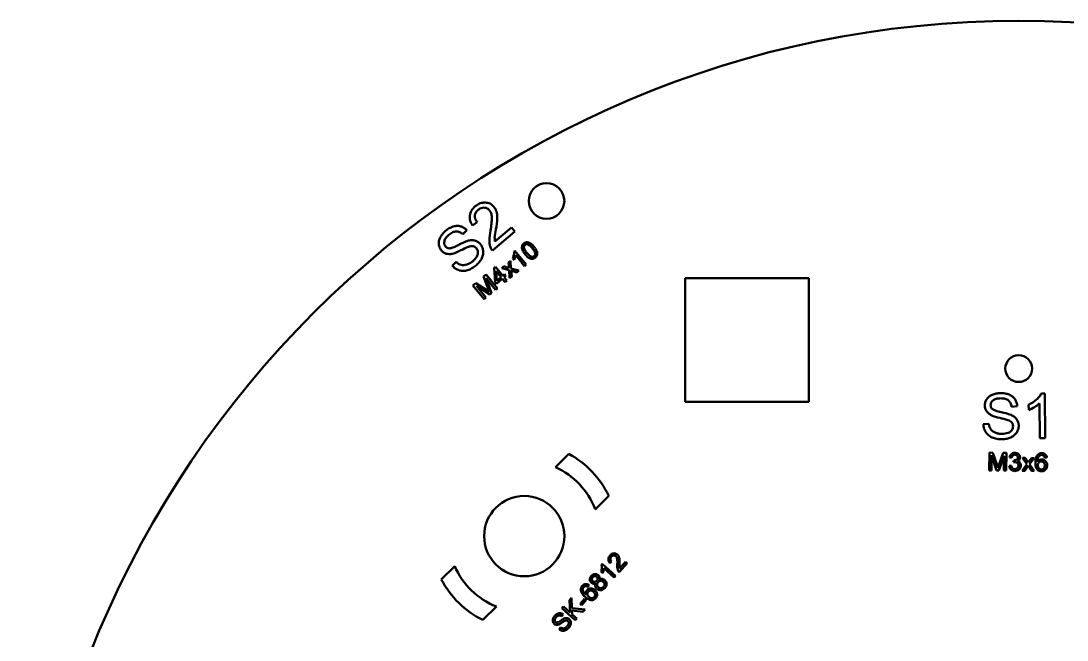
# Model space of a CAD drawing. Header units: millimetres. Extents: x 104 to 328, y 43 to 267.
# Drawn here: x 103.8 to 221.2, y 197.6 to 267 of the extents above; entities that cross this region are included whole.
import ezdxf

# ---------------------------------------------------------------- set-up
doc = ezdxf.new("R2010")
doc.units = ezdxf.units.MM
doc.header["$LTSCALE"] = 0.75
doc.layers.add('Visible', color=7, linetype='Continuous', lineweight=50)

msp = doc.modelspace()

# ---------------------------------------------------------------- linework, layer by layer
at = {"layer": 'Visible'}
for p, q in [((155.04, 244.45), (154.51, 244.09)), ((153.86, 243.55), (153.41, 243.11)), ((159.26, 243.43), (156.74, 241.29)), ((157.01, 242.29), (158.88, 243.88)), ((158.88, 243.88), (159.26, 243.43)), ((159.15, 241.15), (159.27, 241.25)), ((159.27, 241.25), (160.54, 239.7)), ((160.35, 239.54), (159.36, 240.75)), ((152.23, 239.56), (152.67, 240.01)), ((158.55, 239.94), (158.77, 240.12)), ((158.58, 239.52), (158.55, 239.94)), ((158.77, 240.12), (158.82, 239.28)), ((159.17, 240.21), (159.02, 240.4)), ((160.54, 239.7), (160.35, 239.54)), ((155.75, 238.35), (156.03, 238.58)), ((156.03, 238.58), (157.29, 237.03)), ((156.92, 239.32), (157.08, 239.44)), ((157.04, 237.73), (156.92, 239.32)), ((157.08, 239.44), (157.9, 238.44)), ((157.14, 238.98), (157.22, 237.89)), ((157.71, 238.28), (157.14, 238.98)), ((157.79, 239.31), (158.02, 239.51)), ((158.61, 239.08), (157.79, 239.31)), ((157.9, 238.44), (158.11, 238.61)), ((158.02, 239.51), (158.41, 239.38)), ((158.25, 238.44), (158.04, 238.27)), ((158.11, 238.61), (158.25, 238.44)), ((158.67, 238.17), (158.61, 239.08)), ((158.82, 239.28), (159.72, 239.03)), ((158.84, 239.04), (158.9, 238.35)), ((158.97, 238.99), (158.84, 239.04)), ((159.49, 238.83), (158.97, 238.99)), ((159.72, 239.03), (159.49, 238.83)), ((154.55, 237.37), (154.86, 237.62)), ((155.82, 235.82), (154.55, 237.37)), ((154.86, 237.62), (156.12, 236.83)), ((154.94, 237.3), (156.01, 235.99)), ((156.46, 236.35), (154.94, 237.3)), ((156.26, 236.97), (155.75, 238.35)), ((156.03, 238.17), (156.65, 236.5)), ((157.1, 236.87), (156.03, 238.17)), ((157.18, 237.56), (157.04, 237.73)), ((157.85, 238.11), (157.18, 237.56)), ((157.22, 237.89), (157.71, 238.28)), ((158.16, 237.74), (157.85, 238.11)), ((158.04, 238.27), (158.35, 237.9)), ((158.35, 237.9), (158.16, 237.74)), ((158.9, 238.35), (158.67, 238.17)), ((178.36, 238.19), (192.26, 238.19)), ((178.36, 224.29), (178.36, 238.19)), ((192.26, 238.19), (192.26, 224.29)), ((156.65, 236.5), (156.46, 236.35)), ((157.29, 237.03), (157.1, 236.87)), ((156.01, 235.99), (155.82, 235.82)), ((218.36, 225.24), (218.76, 225.25)), ((218.76, 225.25), (218.79, 220.23)), ((192.26, 224.29), (178.36, 224.29)), ((215.65, 223.8), (215.02, 223.75)), ((216.93, 223.39), (216.92, 223.98)), ((218.18, 220.22), (218.15, 224.13)), ((211.83, 221.79), (212.46, 221.85)), ((218.79, 220.23), (218.18, 220.22)), ((163.81, 216.99), (165.32, 218.47)), ((212.5, 216.61), (212.52, 218.61)), ((212.52, 218.61), (212.92, 218.6)), ((212.92, 218.6), (213.38, 217.18)), ((213.58, 217.2), (214.07, 218.59)), ((214.07, 218.59), (214.43, 218.59)), ((214.43, 218.59), (214.41, 216.59)), ((212.77, 218.31), (212.75, 216.6)), ((213.33, 216.6), (212.77, 218.31)), ((214.17, 218.26), (213.57, 216.59)), ((214.15, 216.59), (214.17, 218.26)), ((215.02, 218.02), (214.78, 218.07)), ((215.23, 217.52), (215.26, 217.74)), ((216.19, 216.57), (216.73, 217.31)), ((216.25, 218.01), (216.55, 218.01)), ((216.73, 217.31), (216.25, 218.01)), ((216.55, 218.01), (216.77, 217.67)), ((216.98, 217.66), (217.23, 218)), ((217.53, 218), (217.02, 217.32)), ((217.02, 217.32), (217.55, 216.55)), ((217.23, 218), (217.53, 218)), ((218.98, 218.04), (218.73, 218.03)), ((212.75, 216.6), (212.5, 216.61)), ((213.57, 216.59), (213.33, 216.6)), ((214.41, 216.59), (214.15, 216.59)), ((214.74, 217.11), (214.99, 217.14)), ((216.49, 216.56), (216.19, 216.57)), ((216.88, 217.13), (216.49, 216.56)), ((216.95, 217.01), (216.88, 217.13)), ((217.25, 216.55), (216.95, 217.01)), ((217.55, 216.55), (217.25, 216.55)), ((169.79, 213.75), (168.26, 212.24)), ((151, 204.38), (152.51, 205.87)), ((168.97, 206.01), (169.07, 206.12)), ((169.07, 206.12), (170.56, 204.77)), ((170.39, 204.59), (169.24, 205.64)), ((170.12, 206.38), (169.93, 206.21)), ((171.85, 206.19), (170.96, 205.21)), ((171.02, 205.62), (171.68, 206.35)), ((171.68, 206.35), (171.85, 206.19)), ((169.12, 205.08), (168.95, 205.24)), ((170.56, 204.77), (170.39, 204.59)), ((167.58, 203.75), (167.43, 203.55)), ((165.39, 202.07), (165.63, 202.33)), ((165.45, 200.66), (165.39, 202.07)), ((165.63, 202.33), (165.66, 201.17)), ((166.57, 201.65), (167.08, 202.21)), ((167.26, 202.04), (166.75, 201.49)), ((167.08, 202.21), (167.26, 202.04)), ((157.18, 201.34), (155.65, 199.83)), ((164.54, 201.14), (164.72, 201.33)), ((166.02, 199.79), (164.54, 201.14)), ((164.72, 201.33), (165.45, 200.66)), ((165.66, 201.17), (167.13, 201.01)), ((165.67, 200.91), (165.69, 200.45)), ((166.9, 200.75), (165.67, 200.91)), ((166.75, 201.49), (166.57, 201.65)), ((167.13, 201.01), (166.9, 200.75)), ((164.68, 200.45), (164.52, 200.25)), ((165.69, 200.45), (166.2, 199.98)), ((166.2, 199.98), (166.02, 199.79)), ((164.24, 198.79), (164.39, 198.99))]:
    msp.add_line(p, q, dxfattribs=at)
msp.add_circle((215.81, 155.04), 112, dxfattribs=at)
at = {"layer": 'Visible', "extrusion": (0, 0, -1)}
for centre, radius in [((-162.81, 246.84), 2), ((-215.81, 228.03), 1.5), ((-160.31, 209.24), 4.5)]:
    msp.add_circle(centre, radius, dxfattribs=at)
at = {"layer": 'Visible'}
for centre, radius, start, end in [((149.86, 244.96), 6.81, 347.7989, 0.6847), ((147.36, 245.45), 9.93, 349.5554, 357.018), ((162.73, 242.28), 6.33, 168.6816, 178.6824), ((167.62, 241.69), 10.68, 169.4004, 174.4913), ((156.13, 236.14), 6.6, 109.2919, 119.3053), ((159.01, 242.59), 2.02, 176.4419, 188.4307), ((159.85, 240.47), 1.98, 37.8905, 51.6925), ((151, 245.29), 4.55, 286.0525, 298.8576), ((157.34, 233.54), 8.8, 112.0458, 118.0584), ((157.68, 241.04), 1.48, 334.103, 350.7691), ((158.1, 240.93), 1.27, 338.8726, 351.8847), ((157.73, 241.03), 1.65, 330.4814, 340.5014), ((157.14, 235.36), 4.22, 69.9287, 72.5243), ((163.51, 239.82), 4.95, 183.5317, 185.7803), ((148.26, 224.33), 14.76, 56.6262, 57.8336), ((169.22, 241.77), 13.82, 200.2889, 201.6899), ((215.35, 227.34), 3.71, 295.124, 311.7901), ((212.62, 216.66), 6.6, 69.2919, 79.3053), ((215.42, 227.22), 4.12, 291.5025, 301.5223), ((215.99, 226.46), 3.17, 299.8935, 312.9056), ((214.57, 226.96), 4.55, 246.0525, 258.8576), ((211.87, 213.89), 8.8, 72.0458, 78.0584), ((215.42, 216.84), 0.705, 91.155, 105.4463), ((215.31, 218.11), 0.375, 262.3774, 268.4341), ((213.21, 215.4), 4.22, 29.9287, 32.5243), ((220.96, 214.72), 4.95, 143.5318, 145.7801), ((160.31, 209.24), 8.5, 20.6965, 65.6687), ((199.32, 212.66), 14.76, 16.6262, 17.8336), ((226.58, 212.54), 13.81, 160.2889, 161.6899), ((168.04, 206.32), 2.72, 355.0868, 7.9722), ((167.03, 206.39), 3.97, 356.8434, 4.3054), ((160.31, 209.24), 8.5, 203.398, 248.3701), ((167.53, 205.69), 1.48, 342.4119, 359.0776), ((167.97, 205.64), 1.27, 347.1812, 0.1936), ((173.28, 205.91), 2.53, 175.9694, 185.9698), ((175.26, 205.92), 4.27, 176.688, 181.779), ((171.79, 205.84), 0.808, 183.7298, 195.7181), ((167.59, 205.68), 1.65, 338.7904, 348.8098), ((165.96, 197.63), 2.64, 116.5795, 126.5931), ((166.57, 196.66), 3.52, 119.3336, 125.346), ((163.46, 201), 1.82, 293.3403, 306.1452)]:
    msp.add_arc(centre, radius, start, end, dxfattribs=at)
at = {"layer": 'Visible', "extrusion": (0, 0, -1)}
for start, end in [(118.4954, 154.5629), (296.3705, 332.438)]:
    msp.add_arc((-160.31, 209.24), 10.5, start, end, dxfattribs=at)
at = {"layer": 'Visible'}
for points, knots in [([(154.81, 246.24), (154.99, 246.37), (155.33, 246.63), (155.74, 246.66), (155.94, 246.67)], [0, 0, 0, 0, 0.0652285, 0.1230337, 0.1230337, 0.1230337, 0.1230337]), ([(155.94, 246.67), (156.13, 246.64), (156.5, 246.59), (156.77, 246.32), (156.9, 246.19)], [0, 0, 0, 0, 0.0546459, 0.10988, 0.10988, 0.10988, 0.10988]), ([(154.19, 245.22), (154.24, 245.41), (154.35, 245.8), (154.65, 246.09), (154.81, 246.24)], [0, 0, 0, 0, 0.0567843, 0.1214839, 0.1214839, 0.1214839, 0.1214839]), ([(155.13, 245.84), (155.03, 245.75), (154.84, 245.56), (154.79, 245.3), (154.76, 245.18)], [0, 0, 0, 0, 0.04045494, 0.07735179, 0.07735179, 0.07735179, 0.07735179]), ([(155.81, 246.09), (155.69, 246.09), (155.44, 246.07), (155.24, 245.92), (155.13, 245.84)], [0, 0, 0, 0, 0.03545227, 0.07395178, 0.07395178, 0.07395178, 0.07395178]), ([(156.41, 245.79), (156.33, 245.87), (156.16, 246.04), (155.93, 246.07), (155.81, 246.09)], [0, 0, 0, 0, 0.03426404, 0.06836264, 0.06836264, 0.06836264, 0.06836264]), ([(156.67, 245.04), (156.66, 245.19), (156.63, 245.46), (156.48, 245.69), (156.41, 245.79)], [0, 0, 0, 0, 0.04364211, 0.08020487, 0.08020487, 0.08020487, 0.08020487]), ([(156.9, 246.19), (156.96, 246.11), (157.08, 245.95), (157.15, 245.76), (157.19, 245.66)], [0, 0, 0, 0, 0.02991574, 0.06057751, 0.06057751, 0.06057751, 0.06057751]), ([(157.19, 245.66), (157.22, 245.55), (157.27, 245.31), (157.27, 245.07), (157.27, 244.93)], [0, 0, 0, 0, 0.03394331, 0.07364206, 0.07364206, 0.07364206, 0.07364206]), ([(154.51, 244.09), (154.4, 244.27), (154.18, 244.62), (154.19, 245.03), (154.19, 245.22)], [0, 0, 0, 0, 0.0640876, 0.1204172, 0.1204172, 0.1204172, 0.1204172]), ([(154.76, 245.18), (154.77, 245.05), (154.79, 244.78), (154.95, 244.56), (155.04, 244.45)], [0, 0, 0, 0, 0.03751792, 0.08003353, 0.08003353, 0.08003353, 0.08003353]), ([(150.87, 242.75), (150.95, 242.88), (151.11, 243.15), (151.34, 243.36), (151.46, 243.47)], [0, 0, 0, 0, 0.04540935, 0.09377293, 0.09377293, 0.09377293, 0.09377293]), ([(151.46, 243.47), (151.6, 243.58), (151.86, 243.79), (152.18, 243.91), (152.32, 243.97)], [0, 0, 0, 0, 0.0525019, 0.1001776, 0.1001776, 0.1001776, 0.1001776]), ([(152.68, 243.43), (152.54, 243.4), (152.24, 243.35), (152, 243.16), (151.86, 243.05)], [0, 0, 0, 0, 0.0408015, 0.09176772, 0.09176772, 0.09176772, 0.09176772]), ([(152.32, 243.97), (152.47, 244.01), (152.75, 244.08), (153.03, 244.02), (153.16, 243.99)], [0, 0, 0, 0, 0.04359258, 0.08488042, 0.08488042, 0.08488042, 0.08488042]), ([(153.41, 243.11), (153.3, 243.2), (153.08, 243.38), (152.81, 243.41), (152.68, 243.43)], [0, 0, 0, 0, 0.04309405, 0.08115502, 0.08115502, 0.08115502, 0.08115502]), ([(153.16, 243.99), (153.29, 243.95), (153.56, 243.85), (153.76, 243.65), (153.86, 243.55)], [0, 0, 0, 0, 0.04103954, 0.08331679, 0.08331679, 0.08331679, 0.08331679]), ([(150.72, 241.96), (150.71, 242.09), (150.7, 242.37), (150.82, 242.62), (150.87, 242.75)], [0, 0, 0, 0, 0.03920014, 0.08116612, 0.08116612, 0.08116612, 0.08116612]), ([(151.01, 241.28), (150.94, 241.39), (150.79, 241.59), (150.74, 241.84), (150.72, 241.96)], [0, 0, 0, 0, 0.03701362, 0.07477418, 0.07477418, 0.07477418, 0.07477418]), ([(151.34, 242.31), (151.32, 242.2), (151.3, 241.99), (151.42, 241.82), (151.47, 241.73)], [0, 0, 0, 0, 0.03181947, 0.06140403, 0.06140403, 0.06140403, 0.06140403]), ([(151.86, 243.05), (151.73, 242.93), (151.49, 242.73), (151.38, 242.44), (151.34, 242.31)], [0, 0, 0, 0, 0.05217505, 0.09141118, 0.09141118, 0.09141118, 0.09141118]), ([(153.95, 242.37), (154.09, 242.4), (154.36, 242.47), (154.64, 242.42), (154.77, 242.4)], [0, 0, 0, 0, 0.04427116, 0.08296646, 0.08296646, 0.08296646, 0.08296646]), ([(154.77, 242.4), (154.88, 242.35), (155.12, 242.27), (155.3, 242.08), (155.39, 241.99)], [0, 0, 0, 0, 0.03669405, 0.07495002, 0.07495002, 0.07495002, 0.07495002]), ([(155.39, 241.99), (155.46, 241.88), (155.62, 241.67), (155.67, 241.4), (155.7, 241.27)], [0, 0, 0, 0, 0.0391722, 0.07945147, 0.07945147, 0.07945147, 0.07945147]), ([(156.52, 241.66), (156.48, 241.78), (156.41, 242.03), (156.4, 242.29), (156.4, 242.43)], [0, 0, 0, 0, 0.03731353, 0.07811771, 0.07811771, 0.07811771, 0.07811771]), ([(160.06, 241.74), (160.07, 241.8), (160.11, 241.93), (160.21, 242.02), (160.26, 242.06)], [0, 0, 0, 0, 0.018481, 0.03866461, 0.03866461, 0.03866461, 0.03866461]), ([(160.26, 242.06), (160.3, 242.09), (160.38, 242.15), (160.47, 242.18), (160.52, 242.19)], [0, 0, 0, 0, 0.01519573, 0.02919728, 0.02919728, 0.02919728, 0.02919728]), ([(160.39, 241.91), (160.35, 241.87), (160.27, 241.79), (160.27, 241.68), (160.27, 241.62)], [0, 0, 0, 0, 0.01562733, 0.03158611, 0.03158611, 0.03158611, 0.03158611]), ([(160.71, 241.96), (160.65, 241.97), (160.54, 242), (160.44, 241.93), (160.39, 241.91)], [0, 0, 0, 0, 0.01777037, 0.03405833, 0.03405833, 0.03405833, 0.03405833]), ([(160.52, 242.19), (160.57, 242.2), (160.66, 242.21), (160.75, 242.19), (160.79, 242.18)], [0, 0, 0, 0, 0.01361908, 0.02764112, 0.02764112, 0.02764112, 0.02764112]), ([(161.22, 241.53), (161.13, 241.64), (160.99, 241.81), (160.79, 241.92), (160.71, 241.96)], [0, 0, 0, 0, 0.04119915, 0.06720121, 0.06720121, 0.06720121, 0.06720121]), ([(160.79, 242.18), (160.84, 242.16), (160.94, 242.12), (161.03, 242.06), (161.08, 242.02)], [0, 0, 0, 0, 0.01527031, 0.03233285, 0.03233285, 0.03233285, 0.03233285]), ([(151.55, 240.92), (151.45, 240.96), (151.24, 241.04), (151.09, 241.2), (151.01, 241.28)], [0, 0, 0, 0, 0.03227075, 0.06534831, 0.06534831, 0.06534831, 0.06534831]), ([(151.47, 241.73), (151.53, 241.67), (151.65, 241.55), (151.82, 241.53), (151.91, 241.52)], [0, 0, 0, 0, 0.02503293, 0.04960745, 0.04960745, 0.04960745, 0.04960745]), ([(152.26, 240.91), (152.13, 240.89), (151.9, 240.85), (151.66, 240.9), (151.55, 240.92)], [0, 0, 0, 0, 0.03766061, 0.07145013, 0.07145013, 0.07145013, 0.07145013]), ([(151.91, 241.52), (152.03, 241.54), (152.38, 241.61), (152.7, 241.78), (152.9, 241.89)], [0, 0, 0, 0, 0.0387245, 0.1064411, 0.1064411, 0.1064411, 0.1064411]), ([(154.57, 241.76), (154.48, 241.77), (154.3, 241.78), (154.13, 241.72), (154.03, 241.69)], [0, 0, 0, 0, 0.02424528, 0.05431268, 0.05431268, 0.05431268, 0.05431268]), ([(154.94, 241.54), (154.88, 241.59), (154.78, 241.7), (154.64, 241.74), (154.57, 241.76)], [0, 0, 0, 0, 0.02230358, 0.04393367, 0.04393367, 0.04393367, 0.04393367]), ([(155.11, 241.12), (155.09, 241.19), (155.07, 241.35), (154.98, 241.47), (154.94, 241.54)], [0, 0, 0, 0, 0.02309127, 0.04566736, 0.04566736, 0.04566736, 0.04566736]), ([(154.98, 240.6), (155.02, 240.69), (155.1, 240.85), (155.1, 241.03), (155.11, 241.12)], [0, 0, 0, 0, 0.02858694, 0.0536094, 0.0536094, 0.0536094, 0.0536094]), ([(155.7, 241.27), (155.71, 241.13), (155.72, 240.84), (155.61, 240.56), (155.56, 240.43)], [0, 0, 0, 0, 0.04194763, 0.08648788, 0.08648788, 0.08648788, 0.08648788]), ([(156.74, 241.29), (156.69, 241.34), (156.6, 241.46), (156.55, 241.59), (156.52, 241.66)], [0, 0, 0, 0, 0.02179109, 0.04344832, 0.04344832, 0.04344832, 0.04344832]), ([(159.15, 240.81), (159.16, 240.87), (159.17, 240.98), (159.16, 241.1), (159.15, 241.15)], [0, 0, 0, 0, 0.01890988, 0.03466953, 0.03466953, 0.03466953, 0.03466953]), ([(160.1, 241.35), (160.08, 241.42), (160.03, 241.55), (160.05, 241.68), (160.06, 241.74)], [0, 0, 0, 0, 0.02119099, 0.04019203, 0.04019203, 0.04019203, 0.04019203]), ([(160.4, 240.86), (160.34, 240.94), (160.22, 241.1), (160.14, 241.27), (160.1, 241.35)], [0, 0, 0, 0, 0.03206084, 0.05773642, 0.05773642, 0.05773642, 0.05773642]), ([(160.27, 241.62), (160.3, 241.53), (160.36, 241.31), (160.51, 241.13), (160.6, 241.02)], [0, 0, 0, 0, 0.02770838, 0.06933689, 0.06933689, 0.06933689, 0.06933689]), ([(161.07, 240.36), (160.96, 240.4), (160.7, 240.51), (160.51, 240.73), (160.4, 240.86)], [0, 0, 0, 0, 0.03600883, 0.08475965, 0.08475965, 0.08475965, 0.08475965]), ([(160.6, 241.02), (160.69, 240.91), (160.83, 240.74), (161.03, 240.63), (161.1, 240.59)], [0, 0, 0, 0, 0.04111409, 0.06713221, 0.06713221, 0.06713221, 0.06713221]), ([(161.54, 240.95), (161.52, 241.03), (161.45, 241.25), (161.31, 241.42), (161.22, 241.53)], [0, 0, 0, 0, 0.02603422, 0.06706326, 0.06706326, 0.06706326, 0.06706326]), ([(161.41, 241.69), (161.48, 241.6), (161.6, 241.45), (161.68, 241.28), (161.72, 241.2)], [0, 0, 0, 0, 0.03185556, 0.05745362, 0.05745362, 0.05745362, 0.05745362]), ([(161.43, 240.64), (161.47, 240.68), (161.54, 240.77), (161.54, 240.89), (161.54, 240.95)], [0, 0, 0, 0, 0.01609852, 0.03388971, 0.03388971, 0.03388971, 0.03388971]), ([(161.76, 240.81), (161.74, 240.75), (161.7, 240.62), (161.61, 240.53), (161.56, 240.48)], [0, 0, 0, 0, 0.01853543, 0.03882265, 0.03882265, 0.03882265, 0.03882265]), ([(161.72, 241.2), (161.74, 241.13), (161.78, 241.01), (161.77, 240.87), (161.76, 240.81)], [0, 0, 0, 0, 0.02118456, 0.04021259, 0.04021259, 0.04021259, 0.04021259]), ([(153.02, 239.05), (152.87, 239.11), (152.57, 239.22), (152.34, 239.45), (152.23, 239.56)], [0, 0, 0, 0, 0.04678258, 0.09491361, 0.09491361, 0.09491361, 0.09491361]), ([(152.67, 240.01), (152.76, 239.93), (152.92, 239.78), (153.13, 239.71), (153.22, 239.67)], [0, 0, 0, 0, 0.03493642, 0.06538757, 0.06538757, 0.06538757, 0.06538757]), ([(153.22, 239.67), (153.32, 239.65), (153.54, 239.62), (153.75, 239.67), (153.86, 239.7)], [0, 0, 0, 0, 0.03000484, 0.06423437, 0.06423437, 0.06423437, 0.06423437]), ([(153.86, 239.7), (153.98, 239.74), (154.23, 239.84), (154.43, 240), (154.54, 240.08)], [0, 0, 0, 0, 0.03790793, 0.07857878, 0.07857878, 0.07857878, 0.07857878]), ([(154.95, 239.65), (154.79, 239.52), (154.48, 239.28), (154.12, 239.13), (153.95, 239.07)], [0, 0, 0, 0, 0.0625679, 0.1160401, 0.1160401, 0.1160401, 0.1160401]), ([(154.54, 240.08), (154.63, 240.16), (154.8, 240.32), (154.92, 240.51), (154.98, 240.6)], [0, 0, 0, 0, 0.03575212, 0.06808099, 0.06808099, 0.06808099, 0.06808099]), ([(155.56, 240.43), (155.48, 240.28), (155.32, 239.99), (155.07, 239.77), (154.95, 239.65)], [0, 0, 0, 0, 0.04780822, 0.09890516, 0.09890516, 0.09890516, 0.09890516]), ([(161.56, 240.48), (161.48, 240.43), (161.33, 240.33), (161.16, 240.35), (161.07, 240.36)], [0, 0, 0, 0, 0.02633391, 0.05136348, 0.05136348, 0.05136348, 0.05136348]), ([(161.1, 240.59), (161.16, 240.57), (161.28, 240.55), (161.38, 240.61), (161.43, 240.64)], [0, 0, 0, 0, 0.01775593, 0.03385017, 0.03385017, 0.03385017, 0.03385017]), ([(153.95, 239.07), (153.8, 239.03), (153.49, 238.95), (153.17, 239.02), (153.02, 239.05)], [0, 0, 0, 0, 0.0478395, 0.09442877, 0.09442877, 0.09442877, 0.09442877]), ([(212.01, 223.89), (212.02, 224.01), (212.04, 224.27), (212.16, 224.49), (212.22, 224.6)], [0, 0, 0, 0, 0.03701362, 0.07477418, 0.07477418, 0.07477418, 0.07477418]), ([(212.22, 224.6), (212.3, 224.7), (212.47, 224.92), (212.72, 225.04), (212.85, 225.1)], [0, 0, 0, 0, 0.03920014, 0.08116612, 0.08116612, 0.08116612, 0.08116612]), ([(212.92, 224.47), (212.84, 224.39), (212.69, 224.25), (212.66, 224.04), (212.65, 223.94)], [0, 0, 0, 0, 0.03181947, 0.06140403, 0.06140403, 0.06140403, 0.06140403]), ([(212.85, 225.1), (212.99, 225.15), (213.29, 225.26), (213.6, 225.27), (213.76, 225.28)], [0, 0, 0, 0, 0.04540935, 0.09377293, 0.09377293, 0.09377293, 0.09377293]), ([(213.79, 224.7), (213.62, 224.69), (213.3, 224.69), (213.03, 224.53), (212.92, 224.47)], [0, 0, 0, 0, 0.05217504, 0.09141118, 0.09141118, 0.09141118, 0.09141118]), ([(213.76, 225.28), (213.94, 225.27), (214.27, 225.27), (214.59, 225.16), (214.74, 225.11)], [0, 0, 0, 0, 0.0525019, 0.1001776, 0.1001776, 0.1001776, 0.1001776]), ([(214.67, 224.46), (214.55, 224.53), (214.28, 224.69), (213.97, 224.69), (213.79, 224.7)], [0, 0, 0, 0, 0.0408015, 0.09176771, 0.09176771, 0.09176771, 0.09176771]), ([(215.02, 223.75), (214.99, 223.89), (214.94, 224.16), (214.75, 224.37), (214.67, 224.46)], [0, 0, 0, 0, 0.04309405, 0.08115502, 0.08115502, 0.08115502, 0.08115502]), ([(214.74, 225.11), (214.88, 225.04), (215.13, 224.92), (215.31, 224.69), (215.4, 224.58)], [0, 0, 0, 0, 0.04359259, 0.08488042, 0.08488042, 0.08488042, 0.08488042]), ([(215.4, 224.58), (215.47, 224.46), (215.61, 224.22), (215.64, 223.94), (215.65, 223.8)], [0, 0, 0, 0, 0.04103953, 0.08331678, 0.08331678, 0.08331678, 0.08331678]), ([(217.82, 224.57), (217.94, 224.68), (218.15, 224.88), (218.3, 225.13), (218.36, 225.24)], [0, 0, 0, 0, 0.0472746, 0.0866738, 0.0866738, 0.0866738, 0.0866738]), ([(212.19, 223.27), (212.14, 223.36), (212.03, 223.56), (212.02, 223.78), (212.01, 223.89)], [0, 0, 0, 0, 0.03227075, 0.06534831, 0.06534831, 0.06534831, 0.06534831]), ([(212.73, 222.81), (212.62, 222.87), (212.41, 222.99), (212.26, 223.18), (212.19, 223.27)], [0, 0, 0, 0, 0.03766061, 0.07145013, 0.07145013, 0.07145013, 0.07145013]), ([(212.65, 223.94), (212.66, 223.85), (212.67, 223.68), (212.79, 223.56), (212.85, 223.5)], [0, 0, 0, 0, 0.02503293, 0.04960745, 0.04960745, 0.04960745, 0.04960745]), ([(212.85, 223.5), (212.96, 223.43), (213.27, 223.26), (213.62, 223.19), (213.85, 223.15)], [0, 0, 0, 0, 0.0387245, 0.1064411, 0.1064411, 0.1064411, 0.1064411]), ([(215.04, 221.97), (214.98, 222.03), (214.85, 222.16), (214.68, 222.22), (214.59, 222.26)], [0, 0, 0, 0, 0.02424528, 0.05431268, 0.05431268, 0.05431268, 0.05431268]), ([(214.95, 222.83), (215.09, 222.77), (215.34, 222.64), (215.52, 222.43), (215.6, 222.33)], [0, 0, 0, 0, 0.04427116, 0.08296646, 0.08296646, 0.08296646, 0.08296646]), ([(215.18, 221.56), (215.17, 221.64), (215.16, 221.78), (215.08, 221.91), (215.04, 221.97)], [0, 0, 0, 0, 0.02230358, 0.04393367, 0.04393367, 0.04393367, 0.04393367]), ([(215.6, 222.33), (215.66, 222.22), (215.79, 222), (215.81, 221.75), (215.81, 221.62)], [0, 0, 0, 0, 0.03669405, 0.07495002, 0.07495002, 0.07495002, 0.07495002]), ([(212.11, 220.89), (212.04, 221.03), (211.88, 221.31), (211.85, 221.63), (211.83, 221.79)], [0, 0, 0, 0, 0.04678258, 0.09491361, 0.09491361, 0.09491361, 0.09491361]), ([(212.84, 220.3), (212.69, 220.37), (212.41, 220.52), (212.21, 220.77), (212.11, 220.89)], [0, 0, 0, 0, 0.0478395, 0.09442878, 0.09442878, 0.09442878, 0.09442878]), ([(212.46, 221.85), (212.48, 221.73), (212.51, 221.51), (212.62, 221.32), (212.67, 221.23)], [0, 0, 0, 0, 0.03493643, 0.06538757, 0.06538757, 0.06538757, 0.06538757]), ([(212.67, 221.23), (212.73, 221.15), (212.87, 220.99), (213.07, 220.9), (213.17, 220.85)], [0, 0, 0, 0, 0.03000484, 0.06423437, 0.06423437, 0.06423437, 0.06423437]), ([(213.17, 220.85), (213.29, 220.8), (213.54, 220.72), (213.8, 220.71), (213.94, 220.7)], [0, 0, 0, 0, 0.03790793, 0.07857878, 0.07857878, 0.07857878, 0.07857878]), ([(213.94, 220.7), (214.06, 220.71), (214.29, 220.72), (214.51, 220.79), (214.61, 220.82)], [0, 0, 0, 0, 0.03575212, 0.06808099, 0.06808099, 0.06808099, 0.06808099]), ([(214.61, 220.82), (214.7, 220.86), (214.86, 220.93), (214.98, 221.07), (215.04, 221.13)], [0, 0, 0, 0, 0.02858695, 0.0536094, 0.0536094, 0.0536094, 0.0536094]), ([(215.59, 220.87), (215.51, 220.75), (215.33, 220.52), (215.07, 220.38), (214.94, 220.31)], [0, 0, 0, 0, 0.04194763, 0.08648788, 0.08648788, 0.08648788, 0.08648788]), ([(215.04, 221.13), (215.08, 221.2), (215.16, 221.33), (215.17, 221.48), (215.18, 221.56)], [0, 0, 0, 0, 0.02309127, 0.04566736, 0.04566736, 0.04566736, 0.04566736]), ([(215.81, 221.62), (215.81, 221.49), (215.79, 221.22), (215.66, 220.98), (215.59, 220.87)], [0, 0, 0, 0, 0.0391722, 0.07945146, 0.07945146, 0.07945146, 0.07945146]), ([(213.98, 220.11), (213.77, 220.11), (213.38, 220.12), (213.01, 220.24), (212.84, 220.3)], [0, 0, 0, 0, 0.0625679, 0.1160401, 0.1160401, 0.1160401, 0.1160401]), ([(214.94, 220.31), (214.79, 220.25), (214.48, 220.13), (214.15, 220.12), (213.98, 220.11)], [0, 0, 0, 0, 0.04780821, 0.09890516, 0.09890516, 0.09890516, 0.09890516]), ([(214.78, 218.07), (214.8, 218.15), (214.83, 218.29), (214.94, 218.4), (214.99, 218.45)], [0, 0, 0, 0, 0.02311856, 0.04407046, 0.04407046, 0.04407046, 0.04407046]), ([(214.99, 218.45), (215.04, 218.49), (215.16, 218.57), (215.31, 218.58), (215.38, 218.58)], [0, 0, 0, 0, 0.02059776, 0.04265438, 0.04265438, 0.04265438, 0.04265438]), ([(215.38, 218.58), (215.44, 218.58), (215.54, 218.57), (215.64, 218.53), (215.68, 218.51)], [0, 0, 0, 0, 0.01582086, 0.03118007, 0.03118007, 0.03118007, 0.03118007]), ([(215.68, 218.51), (215.73, 218.48), (215.81, 218.43), (215.87, 218.35), (215.89, 218.31)], [0, 0, 0, 0, 0.01472453, 0.0287797, 0.0287797, 0.0287797, 0.0287797]), ([(217.91, 218.32), (217.98, 218.39), (218.12, 218.53), (218.31, 218.54), (218.41, 218.55)], [0, 0, 0, 0, 0.02786446, 0.05684712, 0.05684712, 0.05684712, 0.05684712]), ([(218.41, 218.55), (218.49, 218.54), (218.63, 218.53), (218.74, 218.45), (218.8, 218.41)], [0, 0, 0, 0, 0.0217234, 0.0415873, 0.0415873, 0.0415873, 0.0415873]), ([(215.15, 218.29), (215.12, 218.26), (215.05, 218.18), (215.03, 218.08), (215.02, 218.02)], [0, 0, 0, 0, 0.01371909, 0.03008818, 0.03008818, 0.03008818, 0.03008818]), ([(215.39, 218.38), (215.34, 218.38), (215.25, 218.37), (215.18, 218.32), (215.15, 218.29)], [0, 0, 0, 0, 0.01332251, 0.02601217, 0.02601217, 0.02601217, 0.02601217]), ([(215.3, 217.73), (215.35, 217.74), (215.45, 217.74), (215.54, 217.79), (215.58, 217.81)], [0, 0, 0, 0, 0.01504434, 0.0297252, 0.0297252, 0.0297252, 0.0297252]), ([(215.62, 218.29), (215.59, 218.32), (215.52, 218.37), (215.43, 218.38), (215.39, 218.38)], [0, 0, 0, 0, 0.01240433, 0.02572111, 0.02572111, 0.02572111, 0.02572111]), ([(215.68, 217.44), (215.64, 217.47), (215.56, 217.53), (215.46, 217.54), (215.4, 217.55)], [0, 0, 0, 0, 0.0150125, 0.03080549, 0.03080549, 0.03080549, 0.03080549]), ([(215.58, 217.81), (215.62, 217.85), (215.7, 217.91), (215.71, 218.01), (215.71, 218.06)], [0, 0, 0, 0, 0.01402935, 0.02919382, 0.02919382, 0.02919382, 0.02919382]), ([(215.71, 218.06), (215.71, 218.11), (215.7, 218.19), (215.65, 218.26), (215.62, 218.29)], [0, 0, 0, 0, 0.01255621, 0.02470294, 0.02470294, 0.02470294, 0.02470294]), ([(215.89, 217.82), (215.86, 217.79), (215.81, 217.72), (215.73, 217.68), (215.68, 217.65)], [0, 0, 0, 0, 0.01287076, 0.02692727, 0.02692727, 0.02692727, 0.02692727]), ([(215.68, 217.65), (215.74, 217.64), (215.84, 217.6), (215.92, 217.52), (215.96, 217.48)], [0, 0, 0, 0, 0.01696717, 0.03289155, 0.03289155, 0.03289155, 0.03289155]), ([(215.79, 217.15), (215.79, 217.21), (215.78, 217.31), (215.72, 217.4), (215.68, 217.44)], [0, 0, 0, 0, 0.01567846, 0.03064799, 0.03064799, 0.03064799, 0.03064799]), ([(215.89, 218.31), (215.91, 218.27), (215.96, 218.19), (215.96, 218.1), (215.96, 218.06)], [0, 0, 0, 0, 0.01366169, 0.02705398, 0.02705398, 0.02705398, 0.02705398]), ([(215.96, 218.06), (215.96, 218.01), (215.95, 217.93), (215.91, 217.86), (215.89, 217.82)], [0, 0, 0, 0, 0.01250222, 0.02487725, 0.02487725, 0.02487725, 0.02487725]), ([(215.96, 217.48), (215.98, 217.43), (216.04, 217.33), (216.05, 217.22), (216.05, 217.16)], [0, 0, 0, 0, 0.0162751, 0.03419652, 0.03419652, 0.03419652, 0.03419652]), ([(217.68, 217.48), (217.69, 217.66), (217.7, 217.95), (217.84, 218.21), (217.91, 218.32)], [0, 0, 0, 0, 0.05035374, 0.08817738, 0.08817738, 0.08817738, 0.08817738]), ([(217.87, 216.74), (217.81, 216.84), (217.68, 217.07), (217.68, 217.33), (217.68, 217.48)], [0, 0, 0, 0, 0.03323806, 0.0780266, 0.0780266, 0.0780266, 0.0780266]), ([(218, 218.04), (217.98, 217.97), (217.94, 217.82), (217.93, 217.67), (217.93, 217.58)], [0, 0, 0, 0, 0.02032497, 0.04696, 0.04696, 0.04696, 0.04696]), ([(217.93, 217.58), (217.96, 217.62), (218.02, 217.7), (218.11, 217.75), (218.15, 217.77)], [0, 0, 0, 0, 0.01534963, 0.02979795, 0.02979795, 0.02979795, 0.02979795]), ([(218.08, 217.5), (218.05, 217.46), (217.98, 217.37), (217.97, 217.25), (217.96, 217.19)], [0, 0, 0, 0, 0.01630863, 0.03406058, 0.03406058, 0.03406058, 0.03406058]), ([(218.19, 218.28), (218.15, 218.25), (218.07, 218.18), (218.03, 218.09), (218, 218.04)], [0, 0, 0, 0, 0.0146872, 0.03102218, 0.03102218, 0.03102218, 0.03102218]), ([(218.37, 217.62), (218.31, 217.62), (218.21, 217.61), (218.12, 217.54), (218.08, 217.5)], [0, 0, 0, 0, 0.01566878, 0.03133679, 0.03133679, 0.03133679, 0.03133679]), ([(218.15, 217.77), (218.19, 217.79), (218.28, 217.83), (218.37, 217.84), (218.42, 217.84)], [0, 0, 0, 0, 0.01401939, 0.02786143, 0.02786143, 0.02786143, 0.02786143]), ([(218.4, 218.35), (218.36, 218.34), (218.28, 218.34), (218.22, 218.3), (218.19, 218.28)], [0, 0, 0, 0, 0.01113735, 0.02190638, 0.02190638, 0.02190638, 0.02190638]), ([(218.64, 217.5), (218.6, 217.53), (218.53, 217.6), (218.42, 217.62), (218.37, 217.62)], [0, 0, 0, 0, 0.0153616, 0.03099695, 0.03099695, 0.03099695, 0.03099695]), ([(218.64, 218.24), (218.61, 218.27), (218.54, 218.33), (218.44, 218.34), (218.4, 218.35)], [0, 0, 0, 0, 0.01362705, 0.02731919, 0.02731919, 0.02731919, 0.02731919]), ([(218.42, 217.84), (218.5, 217.83), (218.66, 217.81), (218.77, 217.71), (218.83, 217.65)], [0, 0, 0, 0, 0.02317674, 0.04658496, 0.04658496, 0.04658496, 0.04658496]), ([(218.73, 218.03), (218.72, 218.07), (218.7, 218.15), (218.66, 218.21), (218.64, 218.24)], [0, 0, 0, 0, 0.01309489, 0.0231454, 0.0231454, 0.0231454, 0.0231454]), ([(218.75, 217.17), (218.75, 217.23), (218.74, 217.35), (218.67, 217.45), (218.64, 217.5)], [0, 0, 0, 0, 0.01874155, 0.03512897, 0.03512897, 0.03512897, 0.03512897]), ([(218.8, 218.41), (218.84, 218.36), (218.94, 218.26), (218.96, 218.12), (218.98, 218.04)], [0, 0, 0, 0, 0.0198406, 0.04149892, 0.04149892, 0.04149892, 0.04149892]), ([(218.83, 217.65), (218.88, 217.58), (218.99, 217.45), (219, 217.27), (219, 217.18)], [0, 0, 0, 0, 0.02443018, 0.05079177, 0.05079177, 0.05079177, 0.05079177]), ([(214.93, 216.7), (214.88, 216.76), (214.78, 216.88), (214.75, 217.03), (214.74, 217.11)], [0, 0, 0, 0, 0.02260265, 0.04608011, 0.04608011, 0.04608011, 0.04608011]), ([(215.37, 216.54), (215.29, 216.55), (215.13, 216.56), (215, 216.65), (214.93, 216.7)], [0, 0, 0, 0, 0.02441331, 0.04729832, 0.04729832, 0.04729832, 0.04729832]), ([(214.99, 217.14), (215, 217.08), (215.02, 216.97), (215.1, 216.88), (215.13, 216.84)], [0, 0, 0, 0, 0.01884385, 0.03375545, 0.03375545, 0.03375545, 0.03375545]), ([(215.13, 216.84), (215.16, 216.81), (215.24, 216.75), (215.33, 216.75), (215.37, 216.74)], [0, 0, 0, 0, 0.01321976, 0.02690388, 0.02690388, 0.02690388, 0.02690388]), ([(215.37, 216.74), (215.43, 216.75), (215.54, 216.75), (215.63, 216.82), (215.67, 216.86)], [0, 0, 0, 0, 0.01625829, 0.03230669, 0.03230669, 0.03230669, 0.03230669]), ([(215.86, 216.72), (215.79, 216.66), (215.64, 216.56), (215.46, 216.54), (215.37, 216.54)], [0, 0, 0, 0, 0.02557654, 0.0526336, 0.0526336, 0.0526336, 0.0526336]), ([(215.67, 216.86), (215.7, 216.9), (215.77, 216.99), (215.79, 217.1), (215.79, 217.15)], [0, 0, 0, 0, 0.01614722, 0.03272097, 0.03272097, 0.03272097, 0.03272097]), ([(216.05, 217.16), (216.04, 217.07), (216.02, 216.91), (215.91, 216.78), (215.86, 216.72)], [0, 0, 0, 0, 0.0246651, 0.0494353, 0.0494353, 0.0494353, 0.0494353]), ([(218.37, 216.51), (218.27, 216.52), (218.08, 216.54), (217.94, 216.67), (217.87, 216.74)], [0, 0, 0, 0, 0.02843093, 0.05635473, 0.05635473, 0.05635473, 0.05635473]), ([(217.96, 217.19), (217.96, 217.15), (217.97, 217.07), (218, 216.99), (218.01, 216.95)], [0, 0, 0, 0, 0.01248762, 0.02502591, 0.02502591, 0.02502591, 0.02502591]), ([(218.01, 216.95), (218.03, 216.91), (218.07, 216.84), (218.13, 216.79), (218.16, 216.77)], [0, 0, 0, 0, 0.01208786, 0.02347646, 0.02347646, 0.02347646, 0.02347646]), ([(218.16, 216.77), (218.2, 216.75), (218.26, 216.72), (218.33, 216.71), (218.37, 216.71)], [0, 0, 0, 0, 0.01091953, 0.02143211, 0.02143211, 0.02143211, 0.02143211]), ([(218.37, 216.71), (218.42, 216.71), (218.52, 216.72), (218.6, 216.79), (218.63, 216.83)], [0, 0, 0, 0, 0.01479761, 0.03026915, 0.03026915, 0.03026915, 0.03026915]), ([(218.69, 216.59), (218.64, 216.56), (218.54, 216.51), (218.43, 216.51), (218.37, 216.51)], [0, 0, 0, 0, 0.01645817, 0.03364619, 0.03364619, 0.03364619, 0.03364619]), ([(218.63, 216.83), (218.67, 216.88), (218.74, 216.98), (218.75, 217.1), (218.75, 217.17)], [0, 0, 0, 0, 0.01701474, 0.03652049, 0.03652049, 0.03652049, 0.03652049]), ([(218.92, 216.83), (218.89, 216.78), (218.83, 216.69), (218.74, 216.62), (218.69, 216.59)], [0, 0, 0, 0, 0.01722113, 0.03366907, 0.03366907, 0.03366907, 0.03366907]), ([(219, 217.18), (219, 217.12), (218.99, 217), (218.94, 216.89), (218.92, 216.83)], [0, 0, 0, 0, 0.01827468, 0.03617339, 0.03617339, 0.03617339, 0.03617339]), ([(169.75, 206.64), (169.76, 206.72), (169.78, 206.88), (169.89, 207.01), (169.94, 207.08)], [0, 0, 0, 0, 0.0227137, 0.04859366, 0.04859366, 0.04859366, 0.04859366]), ([(169.94, 207.08), (170.01, 207.14), (170.13, 207.26), (170.29, 207.29), (170.37, 207.31)], [0, 0, 0, 0, 0.02609139, 0.04921339, 0.04921339, 0.04921339, 0.04921339]), ([(170.09, 206.94), (170.06, 206.89), (169.99, 206.81), (169.98, 206.71), (169.98, 206.66)], [0, 0, 0, 0, 0.016182, 0.03094075, 0.03094075, 0.03094075, 0.03094075]), ([(170.35, 207.07), (170.3, 207.06), (170.2, 207.04), (170.13, 206.97), (170.09, 206.94)], [0, 0, 0, 0, 0.0141809, 0.02958072, 0.02958072, 0.02958072, 0.02958072]), ([(170.6, 206.98), (170.56, 207.01), (170.49, 207.07), (170.39, 207.07), (170.35, 207.07)], [0, 0, 0, 0, 0.01370562, 0.02734504, 0.02734504, 0.02734504, 0.02734504]), ([(170.37, 207.31), (170.44, 207.31), (170.59, 207.3), (170.71, 207.21), (170.77, 207.17)], [0, 0, 0, 0, 0.02185839, 0.04395201, 0.04395201, 0.04395201, 0.04395201]), ([(170.74, 206.7), (170.73, 206.76), (170.7, 206.86), (170.63, 206.94), (170.6, 206.98)], [0, 0, 0, 0, 0.01745683, 0.03208194, 0.03208194, 0.03208194, 0.03208194]), ([(170.77, 207.17), (170.8, 207.14), (170.86, 207.08), (170.9, 207.01), (170.92, 206.97)], [0, 0, 0, 0, 0.01196628, 0.02423099, 0.02423099, 0.02423099, 0.02423099]), ([(170.92, 206.97), (170.93, 206.93), (170.97, 206.84), (170.98, 206.74), (170.99, 206.68)], [0, 0, 0, 0, 0.01357731, 0.02945678, 0.02945678, 0.02945678, 0.02945678]), ([(169.02, 205.66), (169.02, 205.73), (169.02, 205.84), (168.98, 205.95), (168.97, 206.01)], [0, 0, 0, 0, 0.01890987, 0.0346695, 0.0346695, 0.0346695, 0.0346695]), ([(169.93, 206.21), (169.88, 206.28), (169.77, 206.4), (169.76, 206.57), (169.75, 206.64)], [0, 0, 0, 0, 0.02563502, 0.04816686, 0.04816686, 0.04816686, 0.04816686]), ([(169.98, 206.66), (169.99, 206.61), (170.01, 206.5), (170.08, 206.42), (170.12, 206.38)], [0, 0, 0, 0, 0.01500719, 0.03201342, 0.03201342, 0.03201342, 0.03201342]), ([(170.85, 205.35), (170.83, 205.39), (170.79, 205.49), (170.77, 205.59), (170.77, 205.65)], [0, 0, 0, 0, 0.01492544, 0.03124705, 0.03124705, 0.03124705, 0.03124705]), ([(167.67, 204.36), (167.68, 204.44), (167.69, 204.59), (167.79, 204.71), (167.84, 204.77)], [0, 0, 0, 0, 0.02141456, 0.04517238, 0.04517238, 0.04517238, 0.04517238]), ([(167.84, 204), (167.79, 204.05), (167.7, 204.16), (167.68, 204.29), (167.67, 204.36)], [0, 0, 0, 0, 0.020468, 0.04082336, 0.04082336, 0.04082336, 0.04082336]), ([(167.84, 204.77), (167.9, 204.83), (168.01, 204.94), (168.17, 204.97), (168.24, 204.98)], [0, 0, 0, 0, 0.02393972, 0.04569145, 0.04569145, 0.04569145, 0.04569145]), ([(167.99, 204.64), (167.97, 204.6), (167.91, 204.53), (167.91, 204.45), (167.9, 204.41)], [0, 0, 0, 0, 0.0130537, 0.02551316, 0.02551316, 0.02551316, 0.02551316]), ([(167.9, 204.41), (167.91, 204.36), (167.92, 204.28), (167.97, 204.22), (168, 204.19)], [0, 0, 0, 0, 0.01209295, 0.02398569, 0.02398569, 0.02398569, 0.02398569]), ([(168.22, 204.75), (168.18, 204.74), (168.09, 204.73), (168.03, 204.67), (167.99, 204.64)], [0, 0, 0, 0, 0.01255759, 0.02553626, 0.02553626, 0.02553626, 0.02553626]), ([(168.45, 204.66), (168.42, 204.69), (168.35, 204.74), (168.26, 204.75), (168.22, 204.75)], [0, 0, 0, 0, 0.0126494, 0.02509395, 0.02509395, 0.02509395, 0.02509395]), ([(168.24, 204.98), (168.31, 204.98), (168.45, 204.98), (168.56, 204.89), (168.62, 204.85)], [0, 0, 0, 0, 0.02068242, 0.04124723, 0.04124723, 0.04124723, 0.04124723]), ([(168.55, 204.45), (168.54, 204.49), (168.53, 204.57), (168.48, 204.63), (168.45, 204.66)], [0, 0, 0, 0, 0.01204752, 0.02421508, 0.02421508, 0.02421508, 0.02421508]), ([(168.46, 204.22), (168.49, 204.25), (168.54, 204.32), (168.55, 204.41), (168.55, 204.45)], [0, 0, 0, 0, 0.01310105, 0.02543251, 0.02543251, 0.02543251, 0.02543251]), ([(168.62, 204.85), (168.65, 204.82), (168.71, 204.76), (168.74, 204.67), (168.75, 204.63)], [0, 0, 0, 0, 0.01313892, 0.0256086, 0.0256086, 0.0256086, 0.0256086]), ([(168.75, 204.63), (168.76, 204.59), (168.77, 204.5), (168.73, 204.41), (168.72, 204.36)], [0, 0, 0, 0, 0.01295091, 0.02758817, 0.02758817, 0.02758817, 0.02758817]), ([(168.72, 204.36), (168.77, 204.39), (168.88, 204.44), (168.99, 204.44), (169.05, 204.44)], [0, 0, 0, 0, 0.01801516, 0.03452449, 0.03452449, 0.03452449, 0.03452449]), ([(169.05, 204.44), (169.1, 204.43), (169.22, 204.4), (169.31, 204.33), (169.35, 204.29)], [0, 0, 0, 0, 0.01634376, 0.03376831, 0.03376831, 0.03376831, 0.03376831]), ([(170.96, 205.21), (170.94, 205.23), (170.9, 205.27), (170.87, 205.32), (170.85, 205.35)], [0, 0, 0, 0, 0.00871645, 0.01737934, 0.01737934, 0.01737934, 0.01737934]), ([(166.66, 203.14), (166.66, 203.23), (166.65, 203.43), (166.77, 203.58), (166.83, 203.66)], [0, 0, 0, 0, 0.02786441, 0.05684713, 0.05684713, 0.05684713, 0.05684713]), ([(166.83, 203.66), (166.89, 203.72), (166.99, 203.81), (167.13, 203.85), (167.19, 203.86)], [0, 0, 0, 0, 0.02172337, 0.04158733, 0.04158733, 0.04158733, 0.04158733]), ([(166.97, 203.52), (166.95, 203.49), (166.9, 203.43), (166.89, 203.36), (166.88, 203.32)], [0, 0, 0, 0, 0.01113732, 0.02190637, 0.02190637, 0.02190637, 0.02190637]), ([(166.88, 203.32), (166.88, 203.27), (166.88, 203.17), (166.92, 203.07), (166.94, 203.02)], [0, 0, 0, 0, 0.0146872, 0.03102218, 0.03102218, 0.03102218, 0.03102218]), ([(167.22, 203.63), (167.17, 203.62), (167.08, 203.61), (167.01, 203.55), (166.97, 203.52)], [0, 0, 0, 0, 0.01362705, 0.02731922, 0.02731922, 0.02731922, 0.02731922]), ([(167.19, 203.86), (167.26, 203.86), (167.4, 203.86), (167.52, 203.79), (167.58, 203.75)], [0, 0, 0, 0, 0.0198406, 0.04149888, 0.04149888, 0.04149888, 0.04149888]), ([(167.43, 203.55), (167.39, 203.58), (167.33, 203.61), (167.25, 203.62), (167.22, 203.63)], [0, 0, 0, 0, 0.01309489, 0.0231454, 0.0231454, 0.0231454, 0.0231454]), ([(167.23, 202.95), (167.25, 203), (167.28, 203.09), (167.34, 203.16), (167.37, 203.19)], [0, 0, 0, 0, 0.01401942, 0.02786143, 0.02786143, 0.02786143, 0.02786143]), ([(167.37, 203.19), (167.43, 203.25), (167.54, 203.35), (167.7, 203.37), (167.78, 203.38)], [0, 0, 0, 0, 0.02317677, 0.04658498, 0.04658498, 0.04658498, 0.04658498]), ([(167.78, 203.38), (167.86, 203.37), (168.04, 203.36), (168.17, 203.25), (168.24, 203.19)], [0, 0, 0, 0, 0.02443021, 0.05079179, 0.05079179, 0.05079179, 0.05079179]), ([(168.07, 203.89), (168.03, 203.9), (167.94, 203.92), (167.87, 203.97), (167.84, 204)], [0, 0, 0, 0, 0.01266075, 0.0262243, 0.0262243, 0.0262243, 0.0262243]), ([(168, 204.19), (168.04, 204.16), (168.1, 204.11), (168.19, 204.11), (168.23, 204.1)], [0, 0, 0, 0, 0.01309318, 0.02546609, 0.02546609, 0.02546609, 0.02546609]), ([(168.34, 203.95), (168.3, 203.93), (168.21, 203.89), (168.11, 203.89), (168.07, 203.89)], [0, 0, 0, 0, 0.01493302, 0.02802907, 0.02802907, 0.02802907, 0.02802907]), ([(168.23, 204.1), (168.28, 204.11), (168.36, 204.12), (168.43, 204.19), (168.46, 204.22)], [0, 0, 0, 0, 0.01248821, 0.02591161, 0.02591161, 0.02591161, 0.02591161]), ([(168.24, 203.19), (168.29, 203.15), (168.37, 203.06), (168.42, 202.95), (168.45, 202.9)], [0, 0, 0, 0, 0.01827468, 0.03617339, 0.03617339, 0.03617339, 0.03617339]), ([(168.28, 203.62), (168.28, 203.67), (168.27, 203.79), (168.32, 203.89), (168.34, 203.95)], [0, 0, 0, 0, 0.01631599, 0.03389827, 0.03389827, 0.03389827, 0.03389827]), ([(168.46, 203.33), (168.42, 203.37), (168.33, 203.45), (168.3, 203.56), (168.28, 203.62)], [0, 0, 0, 0, 0.0180927, 0.03460393, 0.03460393, 0.03460393, 0.03460393]), ([(168.9, 203.16), (168.82, 203.17), (168.66, 203.17), (168.53, 203.27), (168.46, 203.33)], [0, 0, 0, 0, 0.02394037, 0.04839274, 0.04839274, 0.04839274, 0.04839274]), ([(168.6, 204.08), (168.57, 204.03), (168.5, 203.95), (168.5, 203.84), (168.49, 203.79)], [0, 0, 0, 0, 0.0160994, 0.03157976, 0.03157976, 0.03157976, 0.03157976]), ([(168.49, 203.79), (168.5, 203.74), (168.52, 203.63), (168.59, 203.55), (168.63, 203.51)], [0, 0, 0, 0, 0.01546617, 0.03147861, 0.03147861, 0.03147861, 0.03147861]), ([(168.89, 204.22), (168.83, 204.21), (168.73, 204.19), (168.64, 204.12), (168.6, 204.08)], [0, 0, 0, 0, 0.01587817, 0.03238641, 0.03238641, 0.03238641, 0.03238641]), ([(168.63, 203.51), (168.66, 203.49), (168.71, 203.44), (168.78, 203.42), (168.81, 203.41)], [0, 0, 0, 0, 0.01040897, 0.02107717, 0.02107717, 0.02107717, 0.02107717]), ([(168.81, 203.41), (168.85, 203.4), (168.92, 203.39), (168.99, 203.41), (169.03, 203.42)], [0, 0, 0, 0, 0.01068911, 0.02147705, 0.02147705, 0.02147705, 0.02147705]), ([(169.18, 204.11), (169.14, 204.14), (169.05, 204.21), (168.94, 204.21), (168.89, 204.22)], [0, 0, 0, 0, 0.01646697, 0.03230221, 0.03230221, 0.03230221, 0.03230221]), ([(169.36, 203.4), (169.29, 203.34), (169.16, 203.21), (168.99, 203.18), (168.9, 203.16)], [0, 0, 0, 0, 0.02709615, 0.05188066, 0.05188066, 0.05188066, 0.05188066]), ([(169.03, 203.42), (169.06, 203.43), (169.13, 203.46), (169.18, 203.51), (169.21, 203.54)], [0, 0, 0, 0, 0.01096946, 0.02200022, 0.02200022, 0.02200022, 0.02200022]), ([(169.32, 203.83), (169.31, 203.88), (169.3, 203.99), (169.22, 204.07), (169.18, 204.11)], [0, 0, 0, 0, 0.01546613, 0.03164944, 0.03164944, 0.03164944, 0.03164944]), ([(169.21, 203.54), (169.24, 203.58), (169.31, 203.67), (169.32, 203.78), (169.32, 203.83)], [0, 0, 0, 0, 0.01631163, 0.03183522, 0.03183522, 0.03183522, 0.03183522]), ([(169.35, 204.29), (169.41, 204.23), (169.52, 204.11), (169.54, 203.95), (169.55, 203.87)], [0, 0, 0, 0, 0.02403361, 0.04781985, 0.04781985, 0.04781985, 0.04781985]), ([(169.55, 203.87), (169.54, 203.79), (169.52, 203.61), (169.41, 203.47), (169.36, 203.4)], [0, 0, 0, 0, 0.02475742, 0.05185093, 0.05185093, 0.05185093, 0.05185093]), ([(167.14, 202.41), (167.02, 202.53), (166.8, 202.73), (166.7, 203.02), (166.66, 203.14)], [0, 0, 0, 0, 0.05035374, 0.08817739, 0.08817739, 0.08817739, 0.08817739]), ([(166.94, 203.02), (166.98, 202.96), (167.06, 202.83), (167.17, 202.72), (167.24, 202.66)], [0, 0, 0, 0, 0.02032497, 0.04696, 0.04696, 0.04696, 0.04696]), ([(167.82, 202.05), (167.71, 202.08), (167.46, 202.13), (167.26, 202.31), (167.14, 202.41)], [0, 0, 0, 0, 0.03323805, 0.07802659, 0.07802659, 0.07802659, 0.07802659]), ([(167.24, 202.66), (167.23, 202.71), (167.21, 202.81), (167.22, 202.9), (167.23, 202.95)], [0, 0, 0, 0, 0.01534963, 0.02979795, 0.02979795, 0.02979795, 0.02979795]), ([(167.49, 203.01), (167.46, 202.97), (167.4, 202.88), (167.39, 202.78), (167.39, 202.72)], [0, 0, 0, 0, 0.01566882, 0.03133679, 0.03133679, 0.03133679, 0.03133679]), ([(167.39, 202.72), (167.4, 202.67), (167.42, 202.55), (167.5, 202.47), (167.55, 202.43)], [0, 0, 0, 0, 0.01630864, 0.03406059, 0.03406059, 0.03406059, 0.03406059]), ([(167.77, 203.14), (167.72, 203.13), (167.61, 203.12), (167.53, 203.05), (167.49, 203.01)], [0, 0, 0, 0, 0.01536159, 0.03099697, 0.03099697, 0.03099697, 0.03099697]), ([(167.55, 202.43), (167.58, 202.4), (167.64, 202.35), (167.72, 202.32), (167.76, 202.3)], [0, 0, 0, 0, 0.0124876, 0.0250259, 0.0250259, 0.0250259, 0.0250259]), ([(167.76, 202.3), (167.8, 202.29), (167.88, 202.27), (167.96, 202.29), (167.99, 202.29)], [0, 0, 0, 0, 0.01208785, 0.02347644, 0.02347644, 0.02347644, 0.02347644]), ([(168.09, 203), (168.04, 203.04), (167.94, 203.12), (167.82, 203.13), (167.77, 203.14)], [0, 0, 0, 0, 0.01874157, 0.03512893, 0.03512893, 0.03512893, 0.03512893]), ([(168.33, 202.27), (168.25, 202.21), (168.11, 202.07), (167.92, 202.06), (167.82, 202.05)], [0, 0, 0, 0, 0.0284309, 0.05635472, 0.05635472, 0.05635472, 0.05635472]), ([(167.99, 202.29), (168.03, 202.31), (168.1, 202.33), (168.15, 202.38), (168.17, 202.4)], [0, 0, 0, 0, 0.01091957, 0.02143218, 0.02143218, 0.02143218, 0.02143218]), ([(168.26, 202.69), (168.25, 202.74), (168.22, 202.86), (168.13, 202.95), (168.09, 203)], [0, 0, 0, 0, 0.01701473, 0.03652049, 0.03652049, 0.03652049, 0.03652049]), ([(168.17, 202.4), (168.2, 202.45), (168.27, 202.53), (168.26, 202.63), (168.26, 202.69)], [0, 0, 0, 0, 0.01479761, 0.03026912, 0.03026912, 0.03026912, 0.03026912]), ([(168.48, 202.57), (168.47, 202.51), (168.44, 202.4), (168.36, 202.32), (168.33, 202.27)], [0, 0, 0, 0, 0.0164581, 0.03364615, 0.03364615, 0.03364615, 0.03364615]), ([(168.45, 202.9), (168.47, 202.84), (168.5, 202.74), (168.49, 202.62), (168.48, 202.57)], [0, 0, 0, 0, 0.01722116, 0.0336691, 0.0336691, 0.0336691, 0.0336691]), ([(163.51, 199.66), (163.51, 199.72), (163.49, 199.82), (163.52, 199.93), (163.54, 199.98)], [0, 0, 0, 0, 0.01568006, 0.03246646, 0.03246646, 0.03246646, 0.03246646]), ([(163.67, 199.41), (163.63, 199.44), (163.56, 199.52), (163.53, 199.61), (163.51, 199.66)], [0, 0, 0, 0, 0.01480546, 0.02990967, 0.02990967, 0.02990967, 0.02990967]), ([(163.54, 199.98), (163.56, 200.04), (163.61, 200.15), (163.69, 200.25), (163.73, 200.3)], [0, 0, 0, 0, 0.01816373, 0.03750916, 0.03750916, 0.03750916, 0.03750916]), ([(163.73, 200.3), (163.78, 200.35), (163.88, 200.45), (163.99, 200.51), (164.05, 200.54)], [0, 0, 0, 0, 0.02100076, 0.04007106, 0.04007106, 0.04007106, 0.04007106]), ([(163.91, 200.15), (163.87, 200.1), (163.78, 200), (163.75, 199.88), (163.74, 199.83)], [0, 0, 0, 0, 0.02087001, 0.03656447, 0.03656447, 0.03656447, 0.03656447]), ([(163.74, 199.83), (163.74, 199.79), (163.74, 199.7), (163.8, 199.64), (163.82, 199.61)], [0, 0, 0, 0, 0.01272779, 0.02456161, 0.02456161, 0.02456161, 0.02456161]), ([(164.22, 200.34), (164.17, 200.33), (164.05, 200.29), (163.96, 200.2), (163.91, 200.15)], [0, 0, 0, 0, 0.0163206, 0.03670708, 0.03670708, 0.03670708, 0.03670708]), ([(164.01, 199.55), (164.06, 199.56), (164.19, 199.61), (164.31, 199.69), (164.38, 199.75)], [0, 0, 0, 0, 0.01548981, 0.04257646, 0.04257646, 0.04257646, 0.04257646]), ([(164.05, 200.54), (164.1, 200.56), (164.21, 200.61), (164.33, 200.6), (164.38, 200.59)], [0, 0, 0, 0, 0.01743704, 0.03395216, 0.03395216, 0.03395216, 0.03395216]), ([(164.52, 200.25), (164.47, 200.29), (164.38, 200.35), (164.27, 200.34), (164.22, 200.34)], [0, 0, 0, 0, 0.01723763, 0.03246201, 0.03246201, 0.03246201, 0.03246201]), ([(164.38, 200.59), (164.44, 200.58), (164.55, 200.55), (164.64, 200.49), (164.68, 200.45)], [0, 0, 0, 0, 0.01641581, 0.03332671, 0.03332671, 0.03332671, 0.03332671]), ([(164.77, 199.99), (164.83, 200.01), (164.94, 200.05), (165.05, 200.04), (165.1, 200.04)], [0, 0, 0, 0, 0.01770845, 0.03318659, 0.03318659, 0.03318659, 0.03318659]), ([(165.05, 199.78), (165.02, 199.78), (164.95, 199.77), (164.88, 199.74), (164.84, 199.72)], [0, 0, 0, 0, 0.00969813, 0.02172508, 0.02172508, 0.02172508, 0.02172508]), ([(165.21, 199.71), (165.19, 199.73), (165.14, 199.76), (165.08, 199.77), (165.05, 199.78)], [0, 0, 0, 0, 0.00892144, 0.01757346, 0.01757346, 0.01757346, 0.01757346]), ([(165.1, 200.04), (165.15, 200.03), (165.25, 200.01), (165.33, 199.94), (165.37, 199.91)], [0, 0, 0, 0, 0.01467762, 0.02998, 0.02998, 0.02998, 0.02998]), ([(165.3, 199.55), (165.29, 199.58), (165.27, 199.64), (165.23, 199.68), (165.21, 199.71)], [0, 0, 0, 0, 0.0092365, 0.01826697, 0.01826697, 0.01826697, 0.01826697]), ([(165.37, 199.91), (165.4, 199.87), (165.48, 199.79), (165.51, 199.69), (165.53, 199.64)], [0, 0, 0, 0, 0.0156689, 0.03178061, 0.03178061, 0.03178061, 0.03178061]), ([(165.53, 199.64), (165.54, 199.58), (165.56, 199.47), (165.53, 199.36), (165.51, 199.3)], [0, 0, 0, 0, 0.01677904, 0.03459513, 0.03459513, 0.03459513, 0.03459513]), ([(163.9, 199.29), (163.86, 199.3), (163.77, 199.33), (163.7, 199.38), (163.67, 199.41)], [0, 0, 0, 0, 0.0129083, 0.02613932, 0.02613932, 0.02613932, 0.02613932]), ([(163.82, 199.61), (163.85, 199.59), (163.91, 199.55), (163.97, 199.55), (164.01, 199.55)], [0, 0, 0, 0, 0.01001319, 0.01984299, 0.01984299, 0.01984299, 0.01984299]), ([(164.18, 199.33), (164.13, 199.31), (164.04, 199.28), (163.94, 199.29), (163.9, 199.29)], [0, 0, 0, 0, 0.01506425, 0.02858006, 0.02858006, 0.02858006, 0.02858006]), ([(164.58, 198.63), (164.51, 198.64), (164.39, 198.67), (164.29, 198.75), (164.24, 198.79)], [0, 0, 0, 0, 0.01871303, 0.03796545, 0.03796545, 0.03796545, 0.03796545]), ([(164.39, 198.99), (164.43, 198.96), (164.5, 198.91), (164.59, 198.89), (164.63, 198.88)], [0, 0, 0, 0, 0.01397456, 0.02615503, 0.02615503, 0.02615503, 0.02615503]), ([(164.95, 198.68), (164.88, 198.65), (164.77, 198.61), (164.64, 198.62), (164.58, 198.63)], [0, 0, 0, 0, 0.0191358, 0.03777152, 0.03777152, 0.03777152, 0.03777152]), ([(164.63, 198.88), (164.67, 198.88), (164.75, 198.87), (164.83, 198.91), (164.88, 198.92)], [0, 0, 0, 0, 0.01200195, 0.02569375, 0.02569375, 0.02569375, 0.02569375]), ([(164.88, 198.92), (164.92, 198.95), (165.01, 199), (165.09, 199.07), (165.13, 199.11)], [0, 0, 0, 0, 0.01516317, 0.03143151, 0.03143151, 0.03143151, 0.03143151]), ([(165.31, 198.96), (165.25, 198.9), (165.14, 198.79), (165.01, 198.71), (164.95, 198.68)], [0, 0, 0, 0, 0.02502714, 0.04641603, 0.04641603, 0.04641603, 0.04641603]), ([(165.13, 199.11), (165.16, 199.15), (165.22, 199.22), (165.26, 199.3), (165.27, 199.34)], [0, 0, 0, 0, 0.01430084, 0.02723239, 0.02723239, 0.02723239, 0.02723239]), ([(165.27, 199.34), (165.29, 199.38), (165.31, 199.44), (165.3, 199.52), (165.3, 199.55)], [0, 0, 0, 0, 0.01143476, 0.02144375, 0.02144375, 0.02144375, 0.02144375]), ([(165.51, 199.3), (165.49, 199.24), (165.44, 199.11), (165.35, 199.01), (165.31, 198.96)], [0, 0, 0, 0, 0.01912329, 0.03956207, 0.03956207, 0.03956207, 0.03956207])]:
    msp.add_open_spline(points, degree=3, knots=knots, dxfattribs=at)

doc.saveas('drawing.dxf')
